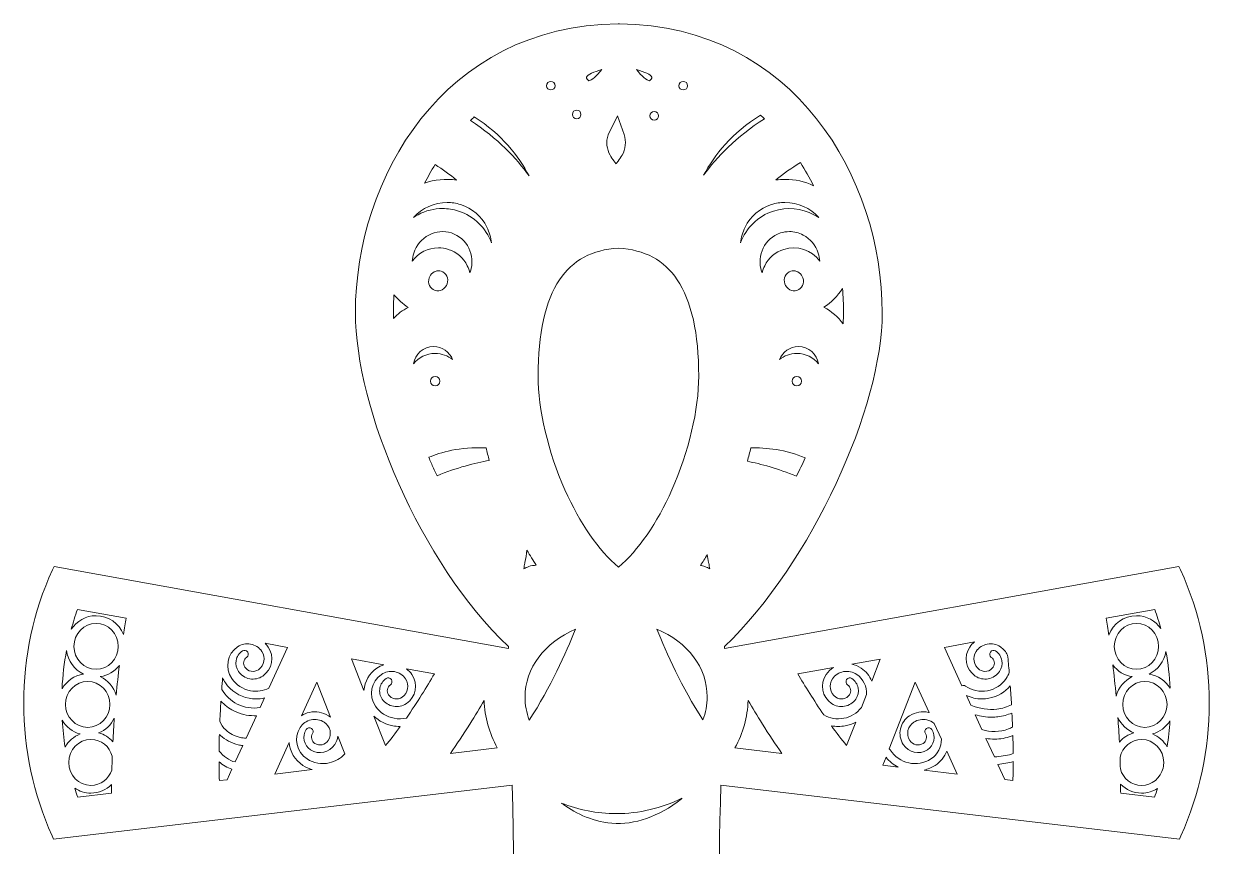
# Model space of a CAD drawing. Header units: millimetres. Extents: x 8 to 1245, y -403 to -66.
# Drawn here: x 754 to 985.7, y -232.9 to -72.1 of the extents above; entities that cross this region are included whole.
import ezdxf

# ---------------------------------------------------------------- set-up
doc = ezdxf.new("R2010")
doc.units = ezdxf.units.MM
doc.header["$MEASUREMENT"] = 0
doc.layers.add('Layer 5', color=7, linetype='Continuous')

msp = doc.modelspace()

# ---------------------------------------------------------------- linework, layer by layer
at = {"layer": 'Layer 5', "lineweight": 0}
for points, knots in [([(980.08, -178.87), (980.08, -178.87), (979.76, -178.16), (979.76, -178.16), (979.76, -178.16), (890.96, -194.23), (890.96, -194.23), (890.96, -194.09), (890.96, -193.96), (890.96, -193.82), (890.96, -193.82), (890.96, -193.82), (890.96, -193.82), (908.01, -177.43), (921.77, -147.07), (921.77, -128.59), (921.77, -102.46), (904.7, -72.52), (870.42, -72.12), (870.42, -72.12), (870.42, -72.12), (870.42, -72.12), (870.38, -72.12), (870.33, -72.12), (870.29, -72.12), (870.25, -72.12), (870.2, -72.12), (870.16, -72.12), (870.16, -72.12), (870.16, -72.12), (870.16, -72.12), (835.88, -72.52), (818.81, -102.46), (818.81, -128.59), (818.81, -147.19), (831.45, -177.49), (848.72, -193.82), (848.72, -193.82), (848.72, -193.82), (848.72, -193.82), (848.72, -193.96), (848.72, -194.09), (848.72, -194.23), (848.72, -194.23), (759.92, -178.16), (759.92, -178.16), (759.92, -178.16), (759.59, -178.87), (759.59, -178.87), (755.87, -187.07), (753.99, -195.83), (753.99, -204.91), (753.99, -213.93), (755.85, -222.64), (759.52, -230.8), (759.52, -230.8), (759.82, -231.47), (759.82, -231.47), (759.82, -231.47), (849.44, -220.92), (849.44, -220.92), (851.05, -267.24), (845.71, -309.48), (840.93, -336.85), (835.71, -366.74), (830, -385.82), (829.94, -386.01), (829.94, -386.01), (829.77, -386.58), (829.77, -386.58), (829.77, -386.58), (830.19, -387), (830.19, -387), (831.81, -388.64), (834.21, -390.39), (837.31, -392.2), (847.34, -398.05), (858.59, -400.97), (869.84, -400.97), (881.09, -400.97), (892.34, -398.05), (902.37, -392.2), (905.47, -390.39), (907.86, -388.64), (909.49, -387), (909.49, -387), (909.91, -386.58), (909.91, -386.58), (909.91, -386.58), (909.73, -386.01), (909.73, -386.01), (909.68, -385.82), (903.97, -366.74), (898.75, -336.85), (897.75, -331.14), (896.73, -324.78), (895.75, -317.87), (895.75, -317.87), (895.74, -317.75), (895.74, -317.75), (892.03, -291.57), (888.97, -257.52), (890.24, -220.92), (890.24, -220.92), (979.85, -231.47), (979.85, -231.47), (979.85, -231.47), (980.15, -230.8), (980.15, -230.8), (983.83, -222.64), (985.69, -213.93), (985.69, -204.91), (985.69, -195.83), (983.8, -187.07), (980.08, -178.87)], [0, 0, 0, 0, 1, 1, 1, 2, 2, 2, 3, 3, 3, 4, 4, 4, 5, 5, 5, 6, 6, 6, 7, 7, 7, 8, 8, 8, 9, 9, 9, 10, 10, 10, 11, 11, 11, 12, 12, 12, 13, 13, 13, 14, 14, 14, 15, 15, 15, 16, 16, 16, 17, 17, 17, 18, 18, 18, 19, 19, 19, 20, 20, 20, 21, 21, 21, 22, 22, 22, 23, 23, 23, 24, 24, 24, 25, 25, 25, 26, 26, 26, 27, 27, 27, 28, 28, 28, 29, 29, 29, 30, 30, 30, 31, 31, 31, 32, 32, 32, 33, 33, 33, 34, 34, 34, 35, 35, 35, 36, 36, 36, 37, 37, 37, 38, 38, 38, 38]), ([(863.96, -82.54), (864.19, -82.06), (865.4, -81.51), (866.97, -81.09), (865.95, -82.36), (864.97, -83.25), (864.43, -83.27), (864.43, -83.27), (864.43, -83.27), (864.43, -83.27), (864.35, -83.27), (864.2, -83.07), (864.12, -82.95), (864.04, -82.84), (863.92, -82.62), (863.96, -82.54)], [0, 0, 0, 0, 1, 1, 1, 2, 2, 2, 3, 3, 3, 4, 4, 4, 5, 5, 5, 5]), ([(876.75, -82.54), (876.79, -82.62), (876.67, -82.84), (876.59, -82.95), (876.52, -83.07), (876.37, -83.27), (876.28, -83.27), (876.28, -83.27), (876.28, -83.27), (876.28, -83.27), (875.75, -83.25), (874.76, -82.36), (873.74, -81.09), (875.37, -81.52), (876.54, -82.09), (876.75, -82.54)], [0, 0, 0, 0, 1, 1, 1, 2, 2, 2, 3, 3, 3, 4, 4, 4, 5, 5, 5, 5]), ([(857.02, -83.38), (857.48, -83.38), (857.86, -83.76), (857.86, -84.23), (857.86, -84.69), (857.48, -85.07), (857.02, -85.07), (856.55, -85.07), (856.17, -84.69), (856.17, -84.23), (856.17, -83.76), (856.55, -83.38), (857.02, -83.38)], [0, 0, 0, 0, 1, 1, 1, 2, 2, 2, 3, 3, 3, 4, 4, 4, 4]), ([(882.9, -83.38), (883.36, -83.38), (883.74, -83.76), (883.74, -84.23), (883.74, -84.69), (883.36, -85.07), (882.9, -85.07), (882.43, -85.07), (882.05, -84.69), (882.05, -84.23), (882.05, -83.76), (882.43, -83.38), (882.9, -83.38)], [0, 0, 0, 0, 1, 1, 1, 2, 2, 2, 3, 3, 3, 4, 4, 4, 4]), ([(841.3, -91.03), (841.55, -90.79), (841.8, -90.55), (842.05, -90.32), (847.41, -93.74), (850.7, -97.96), (852.74, -101.83), (850.28, -98.39), (846.65, -94.56), (841.3, -91.03)], [0, 0, 0, 0, 1, 1, 1, 2, 2, 2, 3, 3, 3, 3]), ([(862.06, -88.99), (862.52, -88.99), (862.9, -89.37), (862.9, -89.83), (862.9, -90.3), (862.52, -90.68), (862.06, -90.68), (861.59, -90.68), (861.22, -90.3), (861.22, -89.83), (861.22, -89.37), (861.59, -88.99), (862.06, -88.99)], [0, 0, 0, 0, 1, 1, 1, 2, 2, 2, 3, 3, 3, 4, 4, 4, 4]), ([(868.18, -93.86), (868.18, -93.86), (870.05, -90.13), (870.05, -90.13), (870.05, -90.13), (871.32, -93.78), (871.32, -93.78), (871.78, -95.1), (871.64, -96.61), (870.94, -97.83), (870.74, -98.17), (870.46, -98.56), (870.15, -98.98), (870.03, -99.16), (869.9, -99.34), (869.76, -99.53), (869.63, -99.34), (869.5, -99.16), (869.37, -98.97), (869.07, -98.56), (868.79, -98.17), (868.59, -97.83), (867.91, -96.64), (867.76, -95.17), (868.18, -93.86)], [0, 0, 0, 0, 1, 1, 1, 2, 2, 2, 3, 3, 3, 4, 4, 4, 5, 5, 5, 6, 6, 6, 7, 7, 7, 8, 8, 8, 8]), ([(878.07, -90.12), (878.07, -90.59), (877.69, -90.96), (877.22, -90.96), (876.76, -90.96), (876.38, -90.59), (876.38, -90.12), (876.38, -89.66), (876.76, -89.28), (877.22, -89.28), (877.69, -89.28), (878.07, -89.66), (878.07, -90.12)], [0, 0, 0, 0, 1, 1, 1, 2, 2, 2, 3, 3, 3, 4, 4, 4, 4]), ([(886.86, -101.73), (888.96, -97.78), (892.4, -93.43), (898.01, -89.98), (898.26, -90.21), (898.52, -90.45), (898.77, -90.68), (893.18, -94.27), (889.4, -98.2), (886.86, -101.73)], [0, 0, 0, 0, 1, 1, 1, 2, 2, 2, 3, 3, 3, 3]), ([(905.81, -99.26), (906.72, -100.7), (907.57, -102.2), (908.35, -103.77), (906.61, -102.95), (904.71, -102.53), (902.78, -102.53), (902.18, -102.53), (901.58, -102.57), (900.98, -102.65), (902.44, -101.45), (904.05, -100.31), (905.81, -99.26)], [0, 0, 0, 0, 1, 1, 1, 2, 2, 2, 3, 3, 3, 4, 4, 4, 4]), ([(834.38, -99.66), (835.89, -100.6), (837.29, -101.6), (838.56, -102.66), (836.45, -102.36), (834.32, -102.58), (832.33, -103.29), (832.97, -102.04), (833.65, -100.82), (834.38, -99.66)], [0, 0, 0, 0, 1, 1, 1, 2, 2, 2, 3, 3, 3, 3]), ([(838.97, -108.73), (837.94, -108.4), (836.89, -108.24), (835.85, -108.24), (834.2, -108.24), (832.56, -108.64), (831.05, -109.44), (830.74, -109.6), (830.44, -109.78), (830.15, -109.97), (831.84, -108.12), (834.22, -107.04), (836.74, -107.04), (837.64, -107.04), (838.52, -107.17), (839.38, -107.45), (841.62, -108.17), (843.45, -109.75), (844.52, -111.9), (844.99, -112.86), (845.3, -113.89), (845.42, -114.93), (844.35, -112.07), (842.06, -109.72), (838.97, -108.73)], [0, 0, 0, 0, 1, 1, 1, 2, 2, 2, 3, 3, 3, 4, 4, 4, 5, 5, 5, 6, 6, 6, 7, 7, 7, 8, 8, 8, 8]), ([(902.74, -107.04), (905.31, -107.04), (907.69, -108.15), (909.36, -109.99), (909.06, -109.79), (908.75, -109.61), (908.43, -109.44), (905.96, -108.13), (903.15, -107.88), (900.51, -108.73), (897.42, -109.72), (895.13, -112.07), (894.07, -114.93), (894.19, -113.89), (894.49, -112.86), (894.97, -111.9), (896.03, -109.75), (897.86, -108.17), (900.1, -107.45), (900.96, -107.17), (901.85, -107.04), (902.74, -107.04)], [0, 0, 0, 0, 1, 1, 1, 2, 2, 2, 3, 3, 3, 4, 4, 4, 5, 5, 5, 6, 6, 6, 7, 7, 7, 7]), ([(835.05, -115.91), (833.04, -115.91), (831.13, -116.88), (829.91, -118.5), (829.94, -117.98), (830.04, -117.47), (830.2, -116.96), (830.7, -115.42), (831.75, -114.16), (833.15, -113.42), (834.54, -112.68), (836.12, -112.54), (837.59, -113.01), (840.64, -114), (842.3, -117.37), (841.29, -120.53), (841.25, -120.62), (841.22, -120.72), (841.19, -120.81), (841.07, -120.33), (840.9, -119.86), (840.68, -119.41), (839.91, -117.87), (838.59, -116.73), (836.97, -116.21), (836.33, -116), (835.69, -115.91), (835.05, -115.91)], [0, 0, 0, 0, 1, 1, 1, 2, 2, 2, 3, 3, 3, 4, 4, 4, 5, 5, 5, 6, 6, 6, 7, 7, 7, 8, 8, 8, 9, 9, 9, 9]), ([(902.52, -116.21), (900.89, -116.73), (899.57, -117.87), (898.8, -119.41), (898.58, -119.86), (898.41, -120.33), (898.3, -120.81), (898.26, -120.72), (898.23, -120.62), (898.2, -120.53), (897.18, -117.37), (898.84, -114), (901.89, -113.01), (902.46, -112.83), (903.04, -112.74), (903.63, -112.74), (904.57, -112.74), (905.48, -112.97), (906.33, -113.42), (907.74, -114.16), (908.78, -115.42), (909.28, -116.96), (909.44, -117.47), (909.54, -117.98), (909.57, -118.5), (907.97, -116.36), (905.16, -115.36), (902.52, -116.21)], [0, 0, 0, 0, 1, 1, 1, 2, 2, 2, 3, 3, 3, 4, 4, 4, 5, 5, 5, 6, 6, 6, 7, 7, 7, 8, 8, 8, 9, 9, 9, 9]), ([(858.71, -122.16), (861.28, -118.31), (865.05, -116.29), (870.22, -115.98), (875.39, -116.29), (879.15, -118.31), (881.72, -122.16), (884.5, -126.32), (885.91, -132.65), (885.91, -140.97), (885.91, -147.5), (883.95, -155.81), (880.67, -163.21), (877.77, -169.74), (874.09, -175.06), (870.22, -178.33), (866.34, -175.06), (862.66, -169.74), (859.76, -163.21), (856.48, -155.81), (854.52, -147.5), (854.52, -140.97), (854.52, -132.65), (855.93, -126.32), (858.71, -122.16)], [0, 0, 0, 0, 1, 1, 1, 2, 2, 2, 3, 3, 3, 4, 4, 4, 5, 5, 5, 6, 6, 6, 7, 7, 7, 8, 8, 8, 8]), ([(836.76, -122.93), (836.59, -123.44), (836.25, -123.85), (835.79, -124.09), (835.35, -124.33), (834.85, -124.37), (834.38, -124.23), (833.41, -123.91), (832.88, -122.82), (833.22, -121.79), (833.48, -120.97), (834.23, -120.41), (835.05, -120.41), (835.23, -120.41), (835.41, -120.43), (835.59, -120.49), (836.05, -120.64), (836.43, -120.97), (836.65, -121.42), (836.88, -121.88), (836.92, -122.42), (836.76, -122.93)], [0, 0, 0, 0, 1, 1, 1, 2, 2, 2, 3, 3, 3, 4, 4, 4, 5, 5, 5, 6, 6, 6, 7, 7, 7, 7]), ([(902.83, -121.42), (903.05, -120.97), (903.43, -120.64), (903.89, -120.49), (904.07, -120.43), (904.25, -120.41), (904.44, -120.41), (905.25, -120.41), (906, -120.97), (906.27, -121.79), (906.6, -122.82), (906.07, -123.91), (905.1, -124.23), (904.63, -124.37), (904.14, -124.33), (903.69, -124.09), (903.23, -123.85), (902.89, -123.44), (902.73, -122.93), (902.56, -122.42), (902.6, -121.88), (902.83, -121.42)], [0, 0, 0, 0, 1, 1, 1, 2, 2, 2, 3, 3, 3, 4, 4, 4, 5, 5, 5, 6, 6, 6, 7, 7, 7, 7]), ([(826.25, -129.7), (826.24, -129.3), (826.23, -128.91), (826.23, -128.52), (826.23, -127.38), (826.27, -126.23), (826.35, -125.07), (827.14, -126.03), (828.07, -126.86), (829.1, -127.55), (828.04, -128.11), (827.08, -128.83), (826.25, -129.7)], [0, 0, 0, 0, 1, 1, 1, 2, 2, 2, 3, 3, 3, 4, 4, 4, 4]), ([(914, -123.89), (914.13, -125.44), (914.2, -126.99), (914.2, -128.52), (914.2, -129.24), (914.17, -129.99), (914.12, -130.77), (913.13, -129.43), (911.85, -128.32), (910.37, -127.54), (911.8, -126.57), (913.03, -125.33), (914, -123.89)], [0, 0, 0, 0, 1, 1, 1, 2, 2, 2, 3, 3, 3, 4, 4, 4, 4]), ([(830.16, -138.59), (830.46, -136.68), (832.11, -135.22), (834.1, -135.22), (835.79, -135.22), (837.24, -136.28), (837.82, -137.76), (836.88, -137), (835.69, -136.55), (834.4, -136.55), (832.69, -136.55), (831.16, -137.35), (830.16, -138.59)], [0, 0, 0, 0, 1, 1, 1, 2, 2, 2, 3, 3, 3, 4, 4, 4, 4]), ([(905.08, -136.55), (903.79, -136.55), (902.6, -137), (901.67, -137.76), (902.25, -136.28), (903.69, -135.22), (905.38, -135.22), (907.37, -135.22), (909.02, -136.68), (909.32, -138.59), (908.33, -137.35), (906.8, -136.55), (905.08, -136.55)], [0, 0, 0, 0, 1, 1, 1, 2, 2, 2, 3, 3, 3, 4, 4, 4, 4]), ([(835.32, -141.97), (835.32, -142.48), (834.91, -142.9), (834.4, -142.9), (833.89, -142.9), (833.47, -142.48), (833.47, -141.97), (833.47, -141.46), (833.89, -141.05), (834.4, -141.05), (834.91, -141.05), (835.32, -141.46), (835.32, -141.97)], [0, 0, 0, 0, 1, 1, 1, 2, 2, 2, 3, 3, 3, 4, 4, 4, 4]), ([(904.16, -141.97), (904.16, -141.46), (904.57, -141.05), (905.08, -141.05), (905.59, -141.05), (906.01, -141.46), (906.01, -141.97), (906.01, -142.48), (905.59, -142.9), (905.08, -142.9), (904.57, -142.9), (904.16, -142.48), (904.16, -141.97)], [0, 0, 0, 0, 1, 1, 1, 2, 2, 2, 3, 3, 3, 4, 4, 4, 4]), ([(834.76, -160.46), (834.52, -159.95), (834.29, -159.44), (834.06, -158.94), (833.76, -158.26), (833.46, -157.56), (833.16, -156.85), (835.42, -155.88), (839.16, -154.79), (844.34, -155), (844.54, -155.82), (844.75, -156.65), (844.98, -157.47), (842.2, -157.97), (838.6, -158.86), (834.76, -160.46)], [0, 0, 0, 0, 1, 1, 1, 2, 2, 2, 3, 3, 3, 4, 4, 4, 5, 5, 5, 5]), ([(905.89, -158.75), (905.61, -159.35), (905.32, -159.95), (905.02, -160.56), (901.42, -159.04), (898.03, -158.14), (895.41, -157.62), (895.65, -156.75), (895.88, -155.87), (896.1, -155), (898.88, -154.97), (903.08, -155.3), (906.7, -156.97), (906.43, -157.58), (906.16, -158.17), (905.89, -158.75)], [0, 0, 0, 0, 1, 1, 1, 2, 2, 2, 3, 3, 3, 4, 4, 4, 5, 5, 5, 5]), ([(852.7, -178.19), (852.36, -178.31), (852.03, -178.47), (851.73, -178.66), (851.79, -178.28), (851.86, -177.9), (851.93, -177.52), (851.93, -177.52), (851.95, -177.41), (851.95, -177.41), (852.09, -176.6), (852.22, -175.81), (852.34, -175.01), (852.93, -176.02), (853.54, -177), (854.16, -177.94), (853.66, -177.95), (853.17, -178.03), (852.7, -178.19)], [0, 0, 0, 0, 1, 1, 1, 2, 2, 2, 3, 3, 3, 4, 4, 4, 5, 5, 5, 6, 6, 6, 6]), ([(887.09, -178.19), (886.82, -178.09), (886.53, -178.03), (886.24, -177.98), (886.7, -177.3), (887.15, -176.59), (887.59, -175.86), (887.67, -176.38), (887.76, -176.9), (887.85, -177.41), (887.85, -177.41), (887.87, -177.53), (887.87, -177.53), (887.94, -177.9), (888, -178.28), (888.06, -178.66), (887.77, -178.47), (887.44, -178.31), (887.09, -178.19)], [0, 0, 0, 0, 1, 1, 1, 2, 2, 2, 3, 3, 3, 4, 4, 4, 5, 5, 5, 6, 6, 6, 6]), ([(773.51, -191.48), (772.63, -189.32), (770.55, -187.8), (768.13, -187.8), (766.12, -187.8), (764.34, -188.86), (763.29, -190.46), (763.64, -189.15), (764.04, -187.84), (764.49, -186.56), (764.49, -186.56), (774.02, -188.28), (774.02, -188.28), (773.86, -189.24), (773.68, -190.31), (773.51, -191.48)], [0, 0, 0, 0, 1, 1, 1, 2, 2, 2, 3, 3, 3, 4, 4, 4, 5, 5, 5, 5]), ([(965.51, -188.28), (965.51, -188.28), (975.04, -186.56), (975.04, -186.56), (975.48, -187.8), (975.86, -189.06), (976.2, -190.33), (975.15, -188.8), (973.42, -187.8), (971.46, -187.8), (969, -187.8), (966.9, -189.38), (966.04, -191.59), (965.86, -190.39), (965.68, -189.28), (965.51, -188.28)], [0, 0, 0, 0, 1, 1, 1, 2, 2, 2, 3, 3, 3, 4, 4, 4, 5, 5, 5, 5]), ([(763.8, -193.79), (763.8, -191.32), (765.75, -189.3), (768.13, -189.3), (770.52, -189.3), (772.46, -191.32), (772.46, -193.79), (772.46, -196.27), (770.52, -198.28), (768.13, -198.28), (765.75, -198.28), (763.8, -196.27), (763.8, -193.79)], [0, 0, 0, 0, 1, 1, 1, 2, 2, 2, 3, 3, 3, 4, 4, 4, 4]), ([(971.46, -198.28), (969.07, -198.28), (967.13, -196.27), (967.13, -193.79), (967.13, -191.32), (969.07, -189.3), (971.46, -189.3), (973.85, -189.3), (975.79, -191.32), (975.79, -193.79), (975.79, -196.27), (973.85, -198.28), (971.46, -198.28)], [0, 0, 0, 0, 1, 1, 1, 2, 2, 2, 3, 3, 3, 4, 4, 4, 4]), ([(852.8, -208.19), (852.24, -206.75), (851.96, -205.24), (851.96, -203.69), (851.96, -198.06), (855.88, -192.94), (861.81, -190.46), (859.95, -195.12), (856.95, -201.78), (852.8, -208.19)], [0, 0, 0, 0, 1, 1, 1, 2, 2, 2, 3, 3, 3, 3]), ([(886.73, -208.18), (882.59, -201.77), (879.59, -195.11), (877.73, -190.45), (883.72, -192.91), (887.57, -197.96), (887.57, -203.69), (887.57, -205.23), (887.29, -206.74), (886.73, -208.18)], [0, 0, 0, 0, 1, 1, 1, 2, 2, 2, 3, 3, 3, 3]), ([(762.36, -194.58), (762.62, -196.64), (763.91, -198.37), (765.67, -199.21), (763.89, -199.47), (762.37, -200.56), (761.48, -202.08), (761.61, -199.55), (761.9, -197.05), (762.36, -194.58)], [0, 0, 0, 0, 1, 1, 1, 2, 2, 2, 3, 3, 3, 3]), ([(798.32, -202.47), (796.81, -202.18), (795.51, -201.33), (794.64, -200.07), (793.25, -198.05), (793.77, -195.27), (795.79, -193.89), (796.55, -193.37), (797.45, -193.18), (798.34, -193.35), (799.24, -193.52), (800.01, -194.02), (800.53, -194.77), (801.33, -195.94), (801.03, -197.55), (799.86, -198.35), (799.44, -198.64), (798.93, -198.75), (798.43, -198.65), (797.93, -198.56), (797.49, -198.28), (797.21, -197.86), (797, -197.55), (796.92, -197.19), (796.99, -196.82), (797.06, -196.46), (797.26, -196.15), (797.56, -195.94), (797.9, -195.71), (797.99, -195.24), (797.76, -194.9), (797.52, -194.56), (797.06, -194.47), (796.72, -194.7), (796.08, -195.14), (795.65, -195.79), (795.51, -196.55), (795.37, -197.3), (795.53, -198.07), (795.97, -198.7), (796.48, -199.45), (797.26, -199.96), (798.15, -200.13), (799.05, -200.3), (799.96, -200.1), (800.71, -199.59), (802.56, -198.32), (803.04, -195.78), (801.77, -193.93), (801.58, -193.66), (801.37, -193.41), (801.15, -193.19), (801.15, -193.19), (805.56, -193.99), (805.56, -193.99), (805.56, -193.99), (801.92, -201.96), (801.92, -201.96), (800.81, -202.52), (799.56, -202.7), (798.32, -202.47)], [0, 0, 0, 0, 1, 1, 1, 2, 2, 2, 3, 3, 3, 4, 4, 4, 5, 5, 5, 6, 6, 6, 7, 7, 7, 8, 8, 8, 9, 9, 9, 10, 10, 10, 11, 11, 11, 12, 12, 12, 13, 13, 13, 14, 14, 14, 15, 15, 15, 16, 16, 16, 17, 17, 17, 18, 18, 18, 19, 19, 19, 20, 20, 20, 20]), ([(937.34, -201.48), (937.34, -201.48), (933.92, -194), (933.92, -194), (933.92, -194), (939.8, -192.94), (939.8, -192.94), (939.46, -193.22), (939.15, -193.54), (938.89, -193.93), (937.62, -195.78), (938.09, -198.32), (939.95, -199.59), (940.7, -200.1), (941.61, -200.3), (942.5, -200.13), (943.4, -199.96), (944.17, -199.45), (944.69, -198.7), (945.12, -198.07), (945.28, -197.3), (945.14, -196.55), (945, -195.79), (944.57, -195.14), (943.94, -194.7), (943.6, -194.47), (943.13, -194.56), (942.9, -194.9), (942.66, -195.24), (942.75, -195.71), (943.09, -195.94), (943.4, -196.15), (943.6, -196.46), (943.67, -196.82), (943.74, -197.19), (943.66, -197.55), (943.45, -197.86), (943.16, -198.28), (942.73, -198.56), (942.23, -198.65), (941.72, -198.75), (941.22, -198.64), (940.8, -198.35), (939.62, -197.55), (939.32, -195.94), (940.13, -194.77), (940.64, -194.02), (941.42, -193.52), (942.31, -193.35), (943.21, -193.18), (944.11, -193.37), (944.86, -193.89), (945.48, -194.31), (945.96, -194.87), (946.28, -195.49), (946.39, -196.56), (946.49, -197.7), (946.59, -198.88), (946.46, -199.29), (946.27, -199.69), (946.02, -200.07), (945.15, -201.33), (943.84, -202.18), (942.33, -202.47), (940.83, -202.75), (939.3, -202.43), (938.03, -201.56), (937.82, -201.41), (937.56, -201.39), (937.34, -201.48)], [0, 0, 0, 0, 1, 1, 1, 2, 2, 2, 3, 3, 3, 4, 4, 4, 5, 5, 5, 6, 6, 6, 7, 7, 7, 8, 8, 8, 9, 9, 9, 10, 10, 10, 11, 11, 11, 12, 12, 12, 13, 13, 13, 14, 14, 14, 15, 15, 15, 16, 16, 16, 17, 17, 17, 18, 18, 18, 19, 19, 19, 20, 20, 20, 21, 21, 21, 22, 22, 22, 23, 23, 23, 23]), ([(818.08, -196.26), (818.08, -196.26), (824.36, -197.39), (824.36, -197.39), (823.89, -197.54), (823.45, -197.75), (823.03, -198.04), (821.51, -199.08), (820.63, -200.7), (820.47, -202.4), (820.47, -202.4), (818.08, -196.26), (818.08, -196.26)], [0, 0, 0, 0, 1, 1, 1, 2, 2, 2, 3, 3, 3, 4, 4, 4, 4]), ([(919.72, -200.58), (919.29, -199.59), (918.59, -198.69), (917.63, -198.04), (917.07, -197.66), (916.46, -197.4), (915.82, -197.27), (915.82, -197.27), (921.39, -196.27), (921.39, -196.27), (921.39, -196.27), (919.72, -200.58), (919.72, -200.58)], [0, 0, 0, 0, 1, 1, 1, 2, 2, 2, 3, 3, 3, 4, 4, 4, 4]), ([(973.92, -199.21), (975.63, -198.39), (976.89, -196.74), (977.21, -194.77), (977.64, -197.14), (977.92, -199.54), (978.04, -201.97), (977.15, -200.51), (975.65, -199.47), (973.92, -199.21)], [0, 0, 0, 0, 1, 1, 1, 2, 2, 2, 3, 3, 3, 3]), ([(772.06, -203.36), (771.57, -201.75), (770.43, -200.42), (768.95, -199.71), (770.46, -199.49), (771.78, -198.68), (772.69, -197.51), (772.47, -199.34), (772.25, -201.3), (772.06, -203.36)], [0, 0, 0, 0, 1, 1, 1, 2, 2, 2, 3, 3, 3, 3]), ([(828.77, -207.8), (828, -207.98), (827.2, -208), (826.4, -207.85), (824.9, -207.57), (823.59, -206.72), (822.72, -205.45), (821.34, -203.43), (821.85, -200.66), (823.88, -199.27), (824.63, -198.76), (825.53, -198.57), (826.43, -198.74), (827.32, -198.9), (828.1, -199.41), (828.61, -200.16), (829.41, -201.33), (829.11, -202.94), (827.94, -203.74), (827.52, -204.03), (827.01, -204.13), (826.51, -204.04), (826.01, -203.95), (825.58, -203.66), (825.29, -203.24), (824.86, -202.62), (825.02, -201.76), (825.65, -201.33), (825.99, -201.09), (826.07, -200.63), (825.84, -200.28), (825.61, -199.94), (825.14, -199.86), (824.8, -200.09), (824.16, -200.52), (823.74, -201.18), (823.6, -201.94), (823.45, -202.69), (823.62, -203.46), (824.05, -204.09), (824.56, -204.84), (825.34, -205.35), (826.24, -205.51), (827.13, -205.68), (828.04, -205.49), (828.79, -204.98), (830.64, -203.71), (831.12, -201.17), (829.85, -199.31), (829.55, -198.88), (829.19, -198.51), (828.79, -198.19), (828.79, -198.19), (834.24, -199.18), (834.24, -199.18), (832.79, -201.65), (830.88, -204.76), (828.77, -207.8)], [0, 0, 0, 0, 1, 1, 1, 2, 2, 2, 3, 3, 3, 4, 4, 4, 5, 5, 5, 6, 6, 6, 7, 7, 7, 8, 8, 8, 9, 9, 9, 10, 10, 10, 11, 11, 11, 12, 12, 12, 13, 13, 13, 14, 14, 14, 15, 15, 15, 16, 16, 16, 17, 17, 17, 18, 18, 18, 19, 19, 19, 19]), ([(917.7, -205.76), (916.84, -206.86), (915.63, -207.6), (914.25, -207.85), (912.9, -208.11), (911.53, -207.87), (910.34, -207.19), (908.4, -204.35), (906.64, -201.48), (905.29, -199.18), (905.29, -199.18), (912.27, -197.92), (912.27, -197.92), (911.7, -198.27), (911.2, -198.74), (910.81, -199.31), (909.54, -201.17), (910.01, -203.71), (911.87, -204.98), (912.62, -205.49), (913.52, -205.68), (914.42, -205.51), (915.31, -205.35), (916.09, -204.84), (916.61, -204.09), (917.04, -203.46), (917.2, -202.69), (917.06, -201.94), (916.92, -201.18), (916.49, -200.52), (915.86, -200.09), (915.52, -199.86), (915.05, -199.94), (914.82, -200.28), (914.58, -200.63), (914.67, -201.09), (915.01, -201.33), (915.64, -201.76), (915.8, -202.62), (915.37, -203.24), (915.08, -203.66), (914.65, -203.95), (914.14, -204.04), (913.64, -204.13), (913.13, -204.03), (912.71, -203.74), (911.54, -202.94), (911.24, -201.33), (912.04, -200.16), (912.56, -199.41), (913.33, -198.9), (914.23, -198.74), (915.12, -198.57), (916.03, -198.76), (916.78, -199.27), (918.11, -200.18), (918.78, -201.69), (918.7, -203.19), (918.7, -203.19), (917.7, -205.76), (917.7, -205.76)], [0, 0, 0, 0, 1, 1, 1, 2, 2, 2, 3, 3, 3, 4, 4, 4, 5, 5, 5, 6, 6, 6, 7, 7, 7, 8, 8, 8, 9, 9, 9, 10, 10, 10, 11, 11, 11, 12, 12, 12, 13, 13, 13, 14, 14, 14, 15, 15, 15, 16, 16, 16, 17, 17, 17, 18, 18, 18, 19, 19, 19, 20, 20, 20, 20]), ([(966.83, -197.42), (967.74, -198.64), (969.09, -199.49), (970.64, -199.71), (969.11, -200.45), (967.95, -201.83), (967.49, -203.52), (967.29, -201.36), (967.06, -199.32), (966.83, -197.42)], [0, 0, 0, 0, 1, 1, 1, 2, 2, 2, 3, 3, 3, 3]), ([(770.82, -205.14), (770.82, -207.61), (768.88, -209.63), (766.49, -209.63), (764.11, -209.63), (762.16, -207.61), (762.16, -205.14), (762.16, -202.66), (764.11, -200.65), (766.49, -200.65), (768.88, -200.65), (770.82, -202.66), (770.82, -205.14)], [0, 0, 0, 0, 1, 1, 1, 2, 2, 2, 3, 3, 3, 4, 4, 4, 4]), ([(800.19, -205.76), (798.68, -205.99), (797.07, -205.75), (795.71, -205.06), (794.46, -204.43), (793.4, -203.41), (792.68, -202.2), (792.74, -201.43), (792.8, -200.67), (792.86, -199.93), (793, -200.27), (793.19, -200.6), (793.4, -200.91), (794.5, -202.51), (796.14, -203.59), (798.05, -203.94), (798.5, -204.02), (798.95, -204.07), (799.39, -204.07), (799.95, -204.07), (800.51, -204), (801.05, -203.87), (801.05, -203.87), (800.19, -205.76), (800.19, -205.76)], [0, 0, 0, 0, 1, 1, 1, 2, 2, 2, 3, 3, 3, 4, 4, 4, 5, 5, 5, 6, 6, 6, 7, 7, 7, 8, 8, 8, 8]), ([(811.26, -200.78), (811.26, -200.78), (813.93, -207.65), (813.93, -207.65), (813.8, -207.54), (813.67, -207.44), (813.53, -207.35), (812.43, -206.65), (811.11, -206.41), (809.84, -206.7), (809.26, -206.82), (808.73, -207.05), (808.25, -207.35), (808.25, -207.35), (811.26, -200.78), (811.26, -200.78)], [0, 0, 0, 0, 1, 1, 1, 2, 2, 2, 3, 3, 3, 4, 4, 4, 5, 5, 5, 5]), ([(926.95, -216.56), (925.46, -216.23), (924.18, -215.34), (923.35, -214.04), (923.3, -213.96), (923.22, -213.89), (923.14, -213.83), (923.14, -213.83), (928.22, -200.78), (928.22, -200.78), (928.22, -200.78), (930.94, -206.73), (930.94, -206.73), (930.9, -206.72), (930.86, -206.71), (930.82, -206.7), (929.54, -206.41), (928.23, -206.65), (927.12, -207.35), (926.21, -207.94), (925.57, -208.85), (925.34, -209.91), (925.1, -210.97), (925.3, -212.06), (925.88, -212.98), (926.9, -214.56), (929.01, -215.03), (930.59, -214.02), (931.93, -213.16), (932.32, -211.38), (931.47, -210.04), (931.25, -209.69), (930.78, -209.59), (930.43, -209.82), (930.08, -210.04), (929.98, -210.5), (930.2, -210.85), (930.61, -211.49), (930.43, -212.34), (929.79, -212.75), (928.9, -213.32), (927.71, -213.06), (927.15, -212.17), (926.78, -211.59), (926.66, -210.9), (926.8, -210.23), (926.95, -209.56), (927.35, -208.99), (927.93, -208.62), (928.7, -208.13), (929.61, -207.96), (930.5, -208.16), (931.02, -208.28), (931.5, -208.51), (931.91, -208.84), (931.91, -208.84), (933.33, -211.95), (933.33, -211.95), (933.36, -213.45), (932.64, -214.93), (931.28, -215.79), (929.99, -216.62), (928.45, -216.89), (926.95, -216.56)], [0, 0, 0, 0, 1, 1, 1, 2, 2, 2, 3, 3, 3, 4, 4, 4, 5, 5, 5, 6, 6, 6, 7, 7, 7, 8, 8, 8, 9, 9, 9, 10, 10, 10, 11, 11, 11, 12, 12, 12, 13, 13, 13, 14, 14, 14, 15, 15, 15, 16, 16, 16, 17, 17, 17, 18, 18, 18, 19, 19, 19, 20, 20, 20, 21, 21, 21, 21]), ([(938.21, -203.38), (939.17, -203.83), (940.21, -204.07), (941.26, -204.07), (941.71, -204.07), (942.16, -204.02), (942.61, -203.94), (944.26, -203.63), (945.73, -202.78), (946.8, -201.51), (946.89, -202.7), (946.97, -203.94), (947.04, -205.2), (946.19, -205.65), (945.22, -205.95), (944.2, -206.07), (942.58, -206.26), (940.83, -205.99), (939.08, -205.3), (939.08, -205.3), (938.21, -203.38), (938.21, -203.38)], [0, 0, 0, 0, 1, 1, 1, 2, 2, 2, 3, 3, 3, 4, 4, 4, 5, 5, 5, 6, 6, 6, 7, 7, 7, 7]), ([(973.1, -200.65), (975.48, -200.65), (977.43, -202.66), (977.43, -205.14), (977.43, -207.61), (975.48, -209.63), (973.1, -209.63), (970.71, -209.63), (968.77, -207.61), (968.77, -205.14), (968.77, -202.66), (970.71, -200.65), (973.1, -200.65)], [0, 0, 0, 0, 1, 1, 1, 2, 2, 2, 3, 3, 3, 4, 4, 4, 4]), ([(797.45, -211.76), (797.05, -211.73), (796.67, -211.67), (796.28, -211.58), (795.18, -211.31), (794.21, -210.81), (793.48, -210.13), (792.96, -209.65), (792.56, -209.05), (792.32, -208.43), (792.38, -207.1), (792.45, -205.79), (792.53, -204.5), (793.24, -205.28), (794.09, -205.92), (795.03, -206.4), (796.28, -207.03), (797.66, -207.35), (799.04, -207.35), (799.18, -207.35), (799.32, -207.35), (799.46, -207.34), (799.46, -207.34), (797.45, -211.76), (797.45, -211.76)], [0, 0, 0, 0, 1, 1, 1, 2, 2, 2, 3, 3, 3, 4, 4, 4, 5, 5, 5, 6, 6, 6, 7, 7, 7, 8, 8, 8, 8]), ([(837.37, -214.71), (838.62, -212.95), (839.89, -211.03), (841.18, -208.98), (842.2, -207.35), (843.14, -205.78), (843.97, -204.36), (844.07, -207.59), (844.95, -210.75), (846.54, -213.63), (846.54, -213.63), (837.37, -214.71), (837.37, -214.71)], [0, 0, 0, 0, 1, 1, 1, 2, 2, 2, 3, 3, 3, 4, 4, 4, 4]), ([(892.99, -213.63), (894.58, -210.75), (895.46, -207.59), (895.56, -204.36), (896.39, -205.78), (897.33, -207.35), (898.35, -208.98), (899.64, -211.03), (900.91, -212.95), (902.16, -214.71), (902.16, -214.71), (892.99, -213.63), (892.99, -213.63)], [0, 0, 0, 0, 1, 1, 1, 2, 2, 2, 3, 3, 3, 4, 4, 4, 4]), ([(761.52, -208.24), (762.29, -209.54), (763.52, -210.51), (764.99, -210.92), (763.76, -211.42), (762.74, -212.33), (762.08, -213.49), (761.81, -211.76), (761.62, -210.01), (761.52, -208.24)], [0, 0, 0, 0, 1, 1, 1, 2, 2, 2, 3, 3, 3, 3]), ([(771.41, -212.43), (770.67, -211.61), (769.72, -211), (768.63, -210.7), (769.96, -210.16), (771.05, -209.14), (771.69, -207.84), (771.58, -209.33), (771.49, -210.86), (771.41, -212.43)], [0, 0, 0, 0, 1, 1, 1, 2, 2, 2, 3, 3, 3, 3]), ([(809.37, -215.79), (807.31, -214.47), (806.7, -211.72), (808.02, -209.65), (808.51, -208.89), (809.27, -208.36), (810.16, -208.16), (811.05, -207.96), (811.96, -208.13), (812.72, -208.62), (813.3, -208.99), (813.7, -209.56), (813.85, -210.23), (814, -210.9), (813.88, -211.59), (813.51, -212.17), (812.94, -213.06), (811.76, -213.32), (810.87, -212.75), (810.23, -212.34), (810.04, -211.49), (810.45, -210.85), (810.67, -210.5), (810.57, -210.04), (810.22, -209.82), (809.87, -209.59), (809.41, -209.69), (809.19, -210.04), (808.33, -211.38), (808.73, -213.16), (810.06, -214.02), (811.65, -215.03), (813.76, -214.56), (814.77, -212.98), (815.09, -212.48), (815.29, -211.92), (815.37, -211.35), (815.37, -211.35), (816.72, -214.81), (816.72, -214.81), (815.92, -215.69), (814.88, -216.3), (813.7, -216.56), (812.2, -216.89), (810.67, -216.62), (809.37, -215.79)], [0, 0, 0, 0, 1, 1, 1, 2, 2, 2, 3, 3, 3, 4, 4, 4, 5, 5, 5, 6, 6, 6, 7, 7, 7, 8, 8, 8, 9, 9, 9, 10, 10, 10, 11, 11, 11, 12, 12, 12, 13, 13, 13, 14, 14, 14, 15, 15, 15, 15]), ([(824.67, -213.2), (824.67, -213.2), (822.42, -207.42), (822.42, -207.42), (823.44, -208.4), (824.71, -209.06), (826.13, -209.33), (826.58, -209.41), (827.03, -209.45), (827.47, -209.45), (827.51, -209.45), (827.55, -209.45), (827.59, -209.45), (826.64, -210.76), (825.66, -212.03), (824.67, -213.2)], [0, 0, 0, 0, 1, 1, 1, 2, 2, 2, 3, 3, 3, 4, 4, 4, 5, 5, 5, 5]), ([(939.94, -207.16), (941.03, -207.47), (942.12, -207.63), (943.18, -207.63), (943.58, -207.63), (943.98, -207.61), (944.37, -207.56), (945.34, -207.45), (946.27, -207.19), (947.13, -206.82), (947.18, -207.72), (947.22, -208.64), (947.25, -209.56), (946.99, -209.7), (946.72, -209.83), (946.44, -209.94), (944.79, -210.57), (942.9, -210.6), (941.24, -210.02), (941.24, -210.02), (939.94, -207.16), (939.94, -207.16)], [0, 0, 0, 0, 1, 1, 1, 2, 2, 2, 3, 3, 3, 4, 4, 4, 5, 5, 5, 6, 6, 6, 7, 7, 7, 7]), ([(967.83, -207.69), (968.46, -209.06), (969.58, -210.14), (970.96, -210.7), (969.85, -211.01), (968.87, -211.64), (968.12, -212.49), (968.04, -210.85), (967.94, -209.25), (967.83, -207.69)], [0, 0, 0, 0, 1, 1, 1, 2, 2, 2, 3, 3, 3, 3]), ([(977.46, -213.41), (976.8, -212.29), (975.8, -211.4), (974.6, -210.92), (976.02, -210.52), (977.23, -209.59), (978.01, -208.35), (977.9, -210.05), (977.72, -211.74), (977.46, -213.41)], [0, 0, 0, 0, 1, 1, 1, 2, 2, 2, 3, 3, 3, 3]), ([(914.82, -213.16), (913.81, -211.96), (912.82, -210.66), (911.85, -209.32), (912.29, -209.41), (912.73, -209.45), (913.18, -209.45), (913.63, -209.45), (914.08, -209.41), (914.53, -209.33), (915.26, -209.19), (915.95, -208.95), (916.59, -208.61), (916.59, -208.61), (914.82, -213.16), (914.82, -213.16)], [0, 0, 0, 0, 1, 1, 1, 2, 2, 2, 3, 3, 3, 4, 4, 4, 5, 5, 5, 5]), ([(771.21, -217.96), (770.62, -219.71), (769.02, -220.97), (767.13, -220.97), (764.74, -220.97), (762.8, -218.96), (762.8, -216.48), (762.8, -214.01), (764.74, -211.99), (767.13, -211.99), (769.11, -211.99), (770.77, -213.37), (771.29, -215.26), (771.26, -216.15), (771.23, -217.05), (771.21, -217.96)], [0, 0, 0, 0, 1, 1, 1, 2, 2, 2, 3, 3, 3, 4, 4, 4, 5, 5, 5, 5]), ([(795.33, -216.39), (794.1, -216.15), (793.06, -215.22), (792.16, -214.28), (792.17, -213.19), (792.2, -212.09), (792.23, -211), (792.3, -211.07), (792.37, -211.15), (792.45, -211.23), (793.37, -212.09), (794.57, -212.71), (795.93, -213.04), (796.22, -213.1), (796.5, -213.15), (796.79, -213.19), (796.79, -213.19), (795.33, -216.39), (795.33, -216.39)], [0, 0, 0, 0, 1, 1, 1, 2, 2, 2, 3, 3, 3, 4, 4, 4, 5, 5, 5, 6, 6, 6, 6]), ([(803.05, -218.75), (803.05, -218.75), (805.86, -212.6), (805.86, -212.6), (806.02, -214.36), (806.96, -216.03), (808.57, -217.06), (809.14, -217.42), (809.75, -217.7), (810.38, -217.89), (810.38, -217.89), (803.05, -218.75), (803.05, -218.75)], [0, 0, 0, 0, 1, 1, 1, 2, 2, 2, 3, 3, 3, 4, 4, 4, 4]), ([(943.69, -215.38), (943.69, -215.38), (942.04, -211.77), (942.04, -211.77), (942.59, -211.88), (943.16, -211.93), (943.72, -211.93), (944.83, -211.93), (945.95, -211.73), (946.98, -211.34), (947.09, -211.29), (947.2, -211.24), (947.3, -211.19), (947.34, -212.37), (947.36, -213.55), (947.37, -214.73), (946.41, -215.07), (945.33, -215.28), (944.14, -215.37), (944, -215.38), (943.84, -215.38), (943.69, -215.38)], [0, 0, 0, 0, 1, 1, 1, 2, 2, 2, 3, 3, 3, 4, 4, 4, 5, 5, 5, 6, 6, 6, 7, 7, 7, 7]), ([(976.71, -217.33), (976.69, -217.41), (976.68, -217.49), (976.66, -217.57), (976.19, -219.52), (974.49, -220.97), (972.46, -220.97), (970.5, -220.97), (968.85, -219.62), (968.31, -217.76), (968.3, -216.99), (968.27, -216.22), (968.25, -215.46), (968.69, -213.48), (970.41, -211.99), (972.46, -211.99), (974.85, -211.99), (976.79, -214.01), (976.79, -216.48), (976.79, -216.77), (976.76, -217.05), (976.71, -217.33)], [0, 0, 0, 0, 1, 1, 1, 2, 2, 2, 3, 3, 3, 4, 4, 4, 5, 5, 5, 6, 6, 6, 7, 7, 7, 7]), ([(921.9, -217.04), (921.9, -217.04), (922.51, -215.45), (922.51, -215.45), (923.16, -216.27), (923.96, -216.92), (924.87, -217.39), (924.87, -217.39), (921.9, -217.04), (921.9, -217.04)], [0, 0, 0, 0, 1, 1, 1, 2, 2, 2, 3, 3, 3, 3]), ([(929.94, -217.98), (930.69, -217.79), (931.42, -217.49), (932.09, -217.06), (933.17, -216.37), (933.94, -215.38), (934.39, -214.28), (934.39, -214.28), (936.43, -218.75), (936.43, -218.75), (936.43, -218.75), (929.94, -217.98), (929.94, -217.98)], [0, 0, 0, 0, 1, 1, 1, 2, 2, 2, 3, 3, 3, 4, 4, 4, 4]), ([(793.75, -219.85), (793.75, -219.85), (792.22, -220.03), (792.22, -220.03), (792.18, -218.81), (792.16, -217.59), (792.16, -216.35), (792.91, -217), (793.75, -217.52), (794.69, -217.78), (794.69, -217.78), (793.75, -219.85), (793.75, -219.85)], [0, 0, 0, 0, 1, 1, 1, 2, 2, 2, 3, 3, 3, 4, 4, 4, 4]), ([(947.31, -220.03), (947.31, -220.03), (945.72, -219.84), (945.72, -219.84), (945.72, -219.84), (944.36, -216.85), (944.36, -216.85), (945.44, -216.77), (946.45, -216.58), (947.37, -216.3), (947.37, -217.55), (947.35, -218.8), (947.31, -220.03)], [0, 0, 0, 0, 1, 1, 1, 2, 2, 2, 3, 3, 3, 4, 4, 4, 4]), ([(771.17, -222.51), (771.17, -222.51), (764.54, -223.29), (764.54, -223.29), (764.33, -222.69), (764.13, -222.09), (763.95, -221.49), (764.86, -222.11), (765.96, -222.47), (767.13, -222.47), (768.7, -222.47), (770.12, -221.83), (771.17, -220.79), (771.17, -221.36), (771.16, -221.93), (771.17, -222.51)], [0, 0, 0, 0, 1, 1, 1, 2, 2, 2, 3, 3, 3, 4, 4, 4, 5, 5, 5, 5]), ([(974.99, -223.29), (974.99, -223.29), (968.37, -222.51), (968.37, -222.51), (968.37, -221.91), (968.36, -221.32), (968.36, -220.73), (969.41, -221.81), (970.86, -222.47), (972.46, -222.47), (973.6, -222.47), (974.67, -222.13), (975.57, -221.54), (975.38, -222.12), (975.19, -222.71), (974.99, -223.29)], [0, 0, 0, 0, 1, 1, 1, 2, 2, 2, 3, 3, 3, 4, 4, 4, 5, 5, 5, 5]), ([(869.76, -226.48), (874.24, -226.48), (878.69, -225.42), (882.58, -223.47), (882.58, -223.52), (882.57, -223.57), (882.57, -223.62), (877.99, -227.12), (873.4, -228.71), (868.91, -228.34), (864.78, -228.01), (861.35, -226.11), (859.03, -224.41), (862.39, -225.76), (866.07, -226.48), (869.76, -226.48)], [0, 0, 0, 0, 1, 1, 1, 2, 2, 2, 3, 3, 3, 4, 4, 4, 5, 5, 5, 5])]:
    msp.add_open_spline(points, degree=3, knots=knots, dxfattribs=at)

doc.saveas('drawing.dxf')
